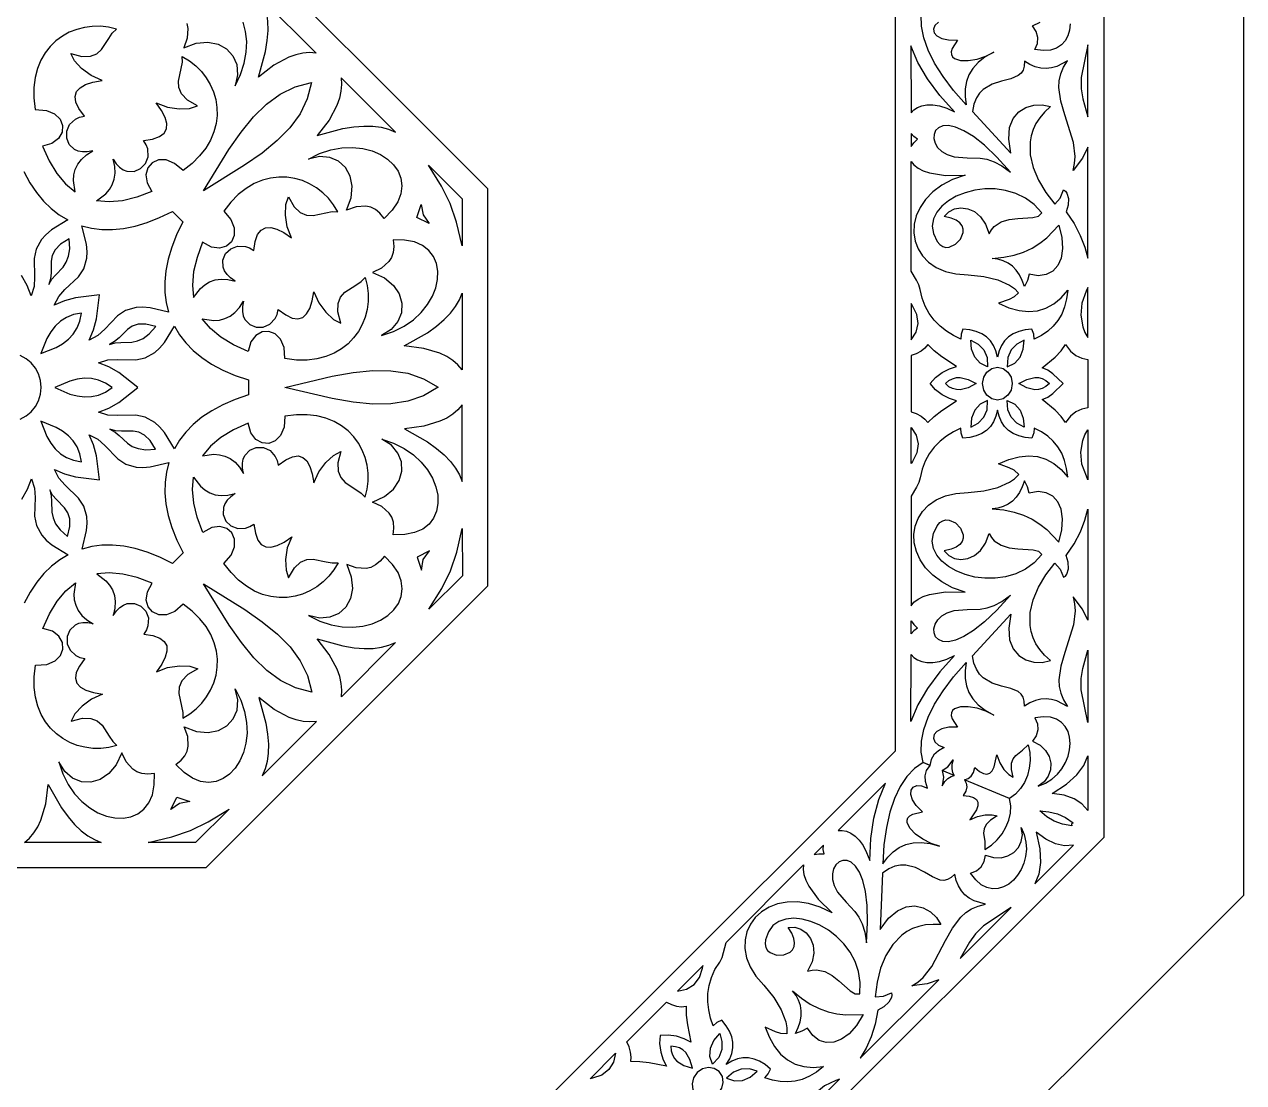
# Model space of a CAD drawing. Extents: x -530 to 530, y -528 to 532.
# Drawn here: x 8 to 530, y -298 to 156 of the extents above; entities that cross this region are included whole.
import ezdxf

# ---------------------------------------------------------------- set-up
doc = ezdxf.new("R2010")
doc.units = 0
doc.layers.add('PLAN_1', color=18, linetype='CONTINUOUS')

msp = doc.modelspace()

# ---------------------------------------------------------------- linework, layer by layer
at = {"layer": 'PLAN_1'}
for points in [[(-219.1, 531.5), (0.43, 531.5), (219.97, 531.5), (375.2, 376.27), (530.43, 221.03), (530.43, 1.5), (530.43, -218.03), (375.2, -373.26), (219.97, -528.5), (0.43, -528.5), (-219.1, -528.5), (-374.33, -373.26), (-529.57, -218.03), (-529.57, 1.5), (-529.57, 221.03), (-374.33, 376.27)], [(-469.51, -193.19), (-469.52, 1.5), (-469.52, 196.2), (-331.88, 333.88), (-194.23, 471.55), (0.44, 471.55), (195.1, 471.55), (332.78, 333.91), (470.47, 196.28), (470.47, 1.59), (470.48, -193.11), (332.83, -330.78), (195.18, -468.45), (0.52, -468.45), (-194.14, -468.45), (-331.83, -330.82)], [(-380, -156.09), (-380, 1.51), (-380.01, 159.12), (-157.15, 382.02), (158.02, 382.02), (380.95, 159.2), (380.96, -156.03), (269.53, -267.47), (158.1, -378.92), (0.52, -378.92), (-157.08, -378.92), (-268.55, -267.49)], [(-85.37, 206.11), (85.37, 206.11), (206.11, 85.37), (206.11, -85.37), (85.37, -206.11), (-85.37, -206.11), (-206.11, -85.37), (-206.11, 85.37)], [(132.72, 143.43), (129.91, 143.6), (127.01, 143.37), (124.02, 142.72), (120.94, 141.65), (114.56, 138.23), (107.95, 133.09), (110.93, 144.1), (111.71, 148.86), (112.06, 153.16), (111.98, 157.05), (111.5, 160.57), (110.65, 163.77), (109.44, 166.68)], [(29.29, 83.82), (28.59, 88.72), (28.79, 91.14), (29.41, 93.49), (30.48, 95.73), (32.06, 97.83), (34.18, 99.75), (36.89, 101.46), (34.55, 101.02), (32.48, 101), (30.66, 101.37), (29.12, 102.05), (26.85, 104.17), (25.71, 106.95), (25.74, 109.98), (26.99, 112.83), (29.5, 115.09), (31.24, 115.87), (33.31, 116.35), (30.97, 119.58), (29.66, 122.41), (29.33, 124.83), (29.94, 126.89), (31.45, 128.58), (33.81, 129.92), (36.98, 130.94), (40.93, 131.65), (36.2, 133.74), (32.12, 136.75), (29.09, 140.1), (27.48, 143.22), (32.27, 141.96), (35.91, 142.04), (38.64, 143.15), (40.7, 145), (43.78, 149.68), (45.26, 151.92), (47.04, 153.68), (43.62, 154.5), (40.16, 154.91), (36.71, 154.89), (33.32, 154.45), (30.01, 153.61), (26.85, 152.37), (23.86, 150.73), (21.1, 148.71), (18.6, 146.3), (16.42, 143.51), (14.58, 140.35), (13.15, 136.83), (12.15, 132.95), (11.64, 128.72), (11.65, 124.15), (12.24, 119.24), (17.01, 118.85), (20.56, 117.35), (22.87, 115.05), (23.94, 112.3), (23.73, 109.42), (22.23, 106.77), (19.42, 104.66), (15.29, 103.43), (18.15, 97.13), (21.45, 91.76), (25.17, 87.32)], [(387.77, 146.52), (387.77, 146.5), (387.81, 117.77), (389.01, 119.05), (390.56, 120.09), (392.43, 120.84), (394.63, 121.24), (397.15, 121.24), (399.97, 120.78), (403.1, 119.8), (406.51, 118.24), (400.14, 125.22), (394.88, 132.32), (390.74, 139.45)], [(463.61, 146.98), (460.76, 132.97), (460.73, 128.12), (461.42, 123.77), (463.61, 116)], [(38.51, 80), (42.46, 82.98), (44.03, 84.83), (45.26, 86.93), (46.08, 89.27), (46.45, 91.87), (46.3, 94.73), (45.6, 97.85), (46.94, 95.89), (48.4, 94.42), (49.93, 93.39), (51.51, 92.78), (54.62, 92.68), (57.39, 93.84), (59.5, 96.01), (60.63, 98.91), (60.46, 102.28), (59.78, 104.06), (58.65, 105.86), (62.59, 106.5), (65.51, 107.57), (67.46, 109.05), (68.48, 110.94), (68.61, 113.2), (67.89, 115.82), (66.36, 118.79), (64.07, 122.08), (68.9, 120.21), (73.91, 119.46), (78.42, 119.69), (81.76, 120.76), (77.48, 123.25), (74.96, 125.87), (73.82, 128.59), (73.66, 131.36), (74.8, 136.85), (75.32, 139.48), (75.31, 141.98), (78.32, 140.14), (81.05, 137.99), (83.47, 135.54), (85.57, 132.83), (87.31, 129.9), (88.68, 126.78), (89.63, 123.51), (90.16, 120.13), (90.22, 116.66), (89.8, 113.14), (88.86, 109.61), (87.39, 106.11), (85.35, 102.66), (82.73, 99.3), (79.48, 96.08), (75.6, 93.01), (71.95, 96.11), (68.38, 97.56), (65.12, 97.57), (62.42, 96.37), (60.54, 94.19), (59.72, 91.25), (60.21, 87.77), (62.27, 83.99), (55.8, 81.55), (49.66, 80.09), (43.9, 79.57)], [(463.61, 103), (461.29, 98.35), (457.28, 93.02), (457.96, 96.04), (458.17, 99.05), (457.46, 105.05), (453.77, 116.97), (452.05, 122.86), (451.25, 128.69), (451.39, 131.58), (451.99, 134.46), (453.14, 137.31), (454.92, 140.15), (450.37, 137.72), (448.08, 137.06), (445.77, 136.78), (443.45, 136.92), (441.11, 137.49), (438.76, 138.51), (436.4, 140), (436.38, 137.8), (435.9, 136.08), (435.01, 134.75), (433.78, 133.74), (430.54, 132.36), (426.64, 131.34), (422.56, 130.04), (418.8, 127.85), (417.19, 126.23), (415.83, 124.15), (414.79, 121.55), (414.13, 118.33), (430.64, 100.51), (429.69, 106.52), (430.09, 111.45), (431.59, 115.34), (433.98, 118.22), (437, 120.14), (440.43, 121.12), (444.02, 121.2), (447.55, 120.43), (445.05, 118.11), (443, 115.7), (441.38, 113.2), (440.16, 110.62), (439.33, 107.98), (438.86, 105.3), (438.93, 99.83), (440.19, 94.33), (442.49, 88.89), (445.64, 83.61), (449.48, 78.61), (451.8, 81.22), (453.26, 84.68), (454.07, 84.17), (454.68, 83.36), (455.28, 81.04), (455.14, 78.2), (454.34, 75.32), (457.77, 70.26), (460.41, 65.17), (462.34, 60.19), (463.61, 55.44)], [(84.33, 84.29), (95.28, 101.98), (100.54, 109.48), (105.85, 116), (111.38, 121.46), (117.27, 125.8), (123.68, 128.94), (130.77, 130.81), (128.9, 123.72), (125.78, 117.3), (121.45, 111.4), (116, 105.86), (109.5, 100.54), (102, 95.27)], [(143.38, 132.78), (143.56, 129.97), (143.33, 127.07), (142.69, 124.07), (141.62, 121), (138.21, 114.62), (133.07, 107.99), (144.09, 110.99), (148.84, 111.78), (153.14, 112.13), (157.03, 112.06), (160.55, 111.59), (163.75, 110.74), (166.67, 109.53)], [(430.42, 92.34), (424.6, 98.81), (419.33, 103.84), (414.62, 107.56), (410.47, 110.13), (406.89, 111.66), (403.88, 112.29), (401.45, 112.16), (399.6, 111.41), (398.33, 110.16), (397.66, 108.55), (397.58, 106.72), (398.1, 104.8), (399.22, 102.93), (400.95, 101.23), (403.3, 99.85), (406.27, 98.92), (411.95, 98.47), (417.49, 98.32), (420.38, 97.84), (423.45, 96.83), (426.78, 95.06)], [(387.82, 108.89), (387.83, 103.3), (389, 104.88), (390.64, 106.44), (389.04, 107.57)], [(129.35, 97.94), (134.2, 100.35), (139.03, 101.95), (143.77, 102.81), (148.34, 102.97), (152.66, 102.51), (156.65, 101.48), (160.24, 99.93), (163.36, 97.92), (165.92, 95.52), (167.85, 92.78), (169.07, 89.75), (169.51, 86.51), (169.08, 83.09), (167.72, 79.57), (165.34, 75.99), (161.87, 72.43), (160.04, 74.67), (158.11, 76.26), (156.1, 77.28), (154.02, 77.78), (149.82, 77.52), (145.7, 76.05), (147.68, 81.37), (148.15, 86.31), (147.28, 90.68), (145.26, 94.32), (142.28, 97.04), (138.51, 98.67), (134.14, 99.03)], [(180.95, 95.26), (195.29, 80.94), (195.31, 60.66), (192.91, 70.83), (190.2, 78.82), (186.45, 86.39)], [(424.88, 12.91), (424.23, 15.6), (423.21, 17.96), (421.85, 19.97), (420.14, 21.65), (418.1, 22.99), (415.74, 23.98), (413.06, 24.64), (410.08, 24.95), (409.29, 22.76), (409.15, 20.62), (405.98, 22.21), (402.99, 24.11), (400.24, 26.32), (397.78, 28.84), (395.65, 31.67), (393.9, 34.8), (392.6, 38.24), (391.79, 41.99), (391.17, 44.05), (390.11, 46.04), (387.81, 49.9), (387.81, 96.89), (389.06, 95.41), (390.82, 94.09), (393.05, 92.94), (395.76, 92.01), (402.53, 90.92), (410.99, 91.06), (405.59, 89.12), (400.97, 86.68), (397.11, 83.82), (394.02, 80.63), (391.68, 77.19), (390.08, 73.61), (389.21, 69.95), (389.05, 66.31), (389.6, 62.78), (390.84, 59.44), (392.76, 56.38), (395.36, 53.68), (398.62, 51.44), (402.53, 49.74), (407.08, 48.67), (412.25, 48.31), (418.98, 47.56), (424.99, 46.16), (430.06, 43.9), (432.17, 42.39), (433.96, 40.59), (432.04, 38.77), (429.85, 37.71), (425.32, 36.06), (429.82, 34.14), (434.12, 32.96), (438.19, 32.55), (442.05, 32.88), (445.67, 33.96), (449.04, 35.8), (452.16, 38.39), (455.01, 41.73), (454.55, 37.97), (453.69, 34.55), (452.44, 31.46), (450.8, 28.68), (448.79, 26.22), (446.42, 24.06), (443.69, 22.2), (440.61, 20.62), (440.48, 22.76), (439.68, 24.95), (436.7, 24.64), (434.03, 23.98), (431.66, 22.99), (429.62, 21.65), (427.92, 19.97), (426.55, 17.96), (425.54, 15.6)], [(80.08, 38.48), (83.05, 42.45), (84.9, 44.02), (86.99, 45.24), (89.34, 46.07), (91.94, 46.44), (94.8, 46.3), (97.92, 45.6), (95.96, 46.93), (94.48, 48.39), (93.45, 49.93), (92.84, 51.5), (92.73, 54.61), (93.89, 57.38), (96.05, 59.5), (98.95, 60.64), (102.33, 60.46), (104.11, 59.79), (105.91, 58.66), (106.54, 62.6), (107.61, 65.53), (109.09, 67.48), (110.97, 68.5), (113.23, 68.63), (115.86, 67.91), (118.83, 66.39), (122.12, 64.1), (120.24, 68.92), (119.49, 73.93), (119.71, 78.45), (120.78, 81.79), (123.27, 77.52), (125.9, 75), (128.62, 73.86), (131.39, 73.71), (136.88, 74.85), (139.51, 75.38), (142, 75.37), (140.17, 78.37), (138.01, 81.1), (135.55, 83.52), (132.84, 85.62), (129.91, 87.36), (126.79, 88.72), (123.52, 89.67), (120.14, 90.19), (116.67, 90.24), (113.15, 89.82), (109.63, 88.88), (106.12, 87.4), (102.68, 85.36), (99.32, 82.73), (96.1, 79.48), (93.04, 75.59), (96.15, 71.95), (97.59, 68.38), (97.61, 65.12), (96.42, 62.42), (94.24, 60.53), (91.3, 59.71), (87.82, 60.2), (84.03, 62.25), (81.61, 55.77), (80.15, 49.64), (79.64, 43.87)], [(443.93, 74.87), (440.6, 78.44), (436.83, 81.21), (432.71, 83.2), (428.38, 84.49), (423.93, 85.11), (419.47, 85.11), (415.12, 84.56), (410.99, 83.49), (407.18, 81.96), (403.82, 80.02), (400.99, 77.72), (398.83, 75.12), (397.44, 72.25), (396.92, 69.18), (397.39, 65.95), (398.96, 62.61), (400.09, 61.23), (401.38, 60.4), (402.77, 60.05), (404.19, 60.14), (406.92, 61.37), (409.07, 63.61), (410.15, 66.39), (410.14, 67.84), (409.67, 69.24), (408.69, 70.55), (407.14, 71.7), (404.95, 72.63), (402.06, 73.28), (403.95, 75.32), (406.39, 76.59), (409.18, 77.05), (412.11, 76.66), (414.99, 75.38), (417.61, 73.18), (419.76, 70.01), (421.25, 65.85), (422.27, 67.61), (423.51, 69.02), (426.5, 70.95), (429.94, 71.96), (433.55, 72.4), (440.11, 72.83), (442.51, 73.48)], [(181.16, 70.26), (175.9, 72.89), (177.76, 78.47), (178.56, 73.99)], [(39.79, 39.67), (29.43, 38.37), (24.71, 37.1), (20.37, 35.19), (22.32, 38.94), (24.97, 41.93), (30.74, 47.46), (33.01, 50.9), (34.29, 55.4), (34.43, 58.18), (34.17, 61.4), (32.22, 69.36), (36.37, 68.3), (40.74, 67.74), (45.31, 67.68), (50.08, 68.14), (55.05, 69.14), (60.2, 70.69), (65.53, 72.82), (71.04, 75.52), (75.55, 71.01), (72.86, 65.5), (70.74, 60.17), (69.2, 55.01), (68.2, 50.05), (67.74, 45.27), (67.81, 40.7), (68.38, 36.34), (69.44, 32.19), (61.48, 34.12), (58.27, 34.38), (55.48, 34.23), (50.99, 32.94), (47.55, 30.68), (42.02, 24.9), (39.04, 22.24), (35.3, 20.29), (37.21, 24.63), (38.49, 29.33)], [(422.66, 55.35), (427.58, 55.79), (432.03, 56.7), (436.07, 58.04), (439.73, 59.76), (443.04, 61.82), (446.04, 64.19), (451.23, 69.65), (452.52, 64.28), (452.81, 59.53), (452.19, 55.49), (450.74, 52.23), (448.55, 49.83), (445.73, 48.37), (442.35, 47.91), (438.5, 48.54), (437.69, 45.9), (436.43, 43.26), (435.52, 45.91), (434.34, 48.24), (432.92, 50.25), (431.27, 51.94), (429.4, 53.3), (427.34, 54.33), (425.08, 55.01)], [(18.12, 44.17), (19.39, 46.36), (20.93, 48.19), (24.18, 51.63), (25.56, 53.68), (26.56, 56.23), (27.01, 59.49), (26.76, 63.69), (23.06, 61.41), (20.76, 59.04), (19.52, 56.61), (19.02, 54.14), (19, 49.13), (18.82, 46.63)], [(160.77, 22.24), (165.9, 23.97), (170.44, 26.26), (174.39, 29.01), (177.74, 32.13), (180.46, 35.51), (182.55, 39.07), (183.99, 42.71), (184.77, 46.33), (184.88, 49.84), (184.3, 53.15), (183.02, 56.15), (181.03, 58.75), (178.31, 60.86), (174.85, 62.38), (170.64, 63.22), (165.67, 63.28), (165.97, 60.41), (165.73, 57.91), (165.02, 55.77), (163.91, 53.95), (160.76, 51.15), (156.81, 49.28), (161.97, 46.92), (165.8, 43.77), (168.28, 40.06), (169.43, 36.06), (169.25, 32.03), (167.75, 28.21), (164.92, 24.86)], [(24.54, 59.19), (24.55, 59.19), (24.55, 59.19)], [(83.87, 29.34), (88.78, 28.65), (91.19, 28.85), (93.54, 29.47), (95.78, 30.54), (97.88, 32.12), (99.8, 34.24), (101.51, 36.95), (101.07, 34.62), (101.06, 32.54), (101.42, 30.73), (102.1, 29.18), (104.23, 26.91), (107.01, 25.78), (110.03, 25.81), (112.89, 27.06), (115.15, 29.58), (115.93, 31.32), (116.4, 33.39), (119.64, 31.05), (122.46, 29.74), (124.89, 29.41), (126.94, 30.02), (128.63, 31.53), (129.98, 33.89), (130.99, 37.07), (131.7, 41.02), (133.79, 36.28), (136.8, 32.21), (140.16, 29.18), (143.27, 27.58), (142.01, 32.36), (142.09, 36), (143.2, 38.73), (145.05, 40.8), (149.73, 43.87), (151.96, 45.36), (153.72, 47.14), (154.55, 43.72), (154.95, 40.26), (154.94, 36.82), (154.51, 33.42), (153.67, 30.11), (152.43, 26.95), (150.79, 23.96), (148.77, 21.19), (146.36, 18.7), (143.57, 16.51), (140.42, 14.67), (136.9, 13.24), (133.02, 12.24), (128.79, 11.72), (124.22, 11.73), (119.3, 12.31), (118.92, 17.08), (117.41, 20.63), (115.11, 22.95), (112.36, 24.01), (109.48, 23.8), (106.83, 22.3), (104.72, 19.49), (103.5, 15.36), (97.19, 18.22), (91.82, 21.51), (87.38, 25.23)], [(463.65, 42.79), (462.98, 41.26), (461.12, 36.14), (460.63, 30.93), (461.47, 25.92), (462.38, 23.6), (463.61, 21.45)], [(195.34, 7.57), (193.48, 9.68), (191.26, 11.57), (188.68, 13.23), (185.75, 14.64), (178.83, 16.73), (170.51, 17.78), (180.41, 23.46), (184.32, 26.26), (187.61, 29.06), (190.3, 31.87), (192.46, 34.7), (194.12, 37.56), (195.32, 40.48)], [(32.01, 31.87), (28.6, 31.21), (25.62, 30.02), (23.03, 28.36), (20.79, 26.27), (18.87, 23.79), (17.23, 20.97), (14.65, 14.48), (21.14, 17.07), (23.96, 18.72), (26.43, 20.64), (28.52, 22.88), (30.17, 25.48), (31.35, 28.46)], [(387.84, 20.44), (389.98, 23.72), (390.82, 27.39), (390.33, 31.21), (388.47, 34.97), (387.89, 35.91)], [(56.26, -0.09), (48.02, 6.32), (43.78, 8.76), (39.37, 10.48), (43.39, 11.76), (47.38, 11.99), (55.37, 11.82), (59.41, 12.66), (63.49, 14.93), (65.56, 16.8), (67.65, 19.26), (71.9, 26.26), (74.09, 22.58), (76.78, 19.09), (79.97, 15.82), (83.67, 12.77), (87.89, 9.96), (92.63, 7.42), (97.9, 5.15), (103.71, 3.17), (103.71, -3.21), (97.91, -5.2), (92.64, -7.48), (87.9, -10.03), (83.69, -12.84), (79.99, -15.89), (76.8, -19.17), (74.12, -22.66), (71.94, -26.35), (67.68, -19.35), (65.58, -16.89), (63.51, -15.02), (59.42, -12.76), (55.39, -11.93), (47.4, -12.1), (43.4, -11.88), (39.38, -10.61), (43.8, -8.9), (48.03, -6.47)], [(44.04, 18.43), (46.49, 19.08), (48.87, 19.28), (53.61, 19.42), (56.03, 19.89), (58.53, 20.99), (61.16, 22.97), (63.95, 26.12), (59.73, 27.12), (56.42, 27.08), (53.83, 26.24), (51.73, 24.84), (48.17, 21.31), (46.28, 19.67)], [(59.28, 24.5), (59.28, 24.5), (59.28, 24.5)], [(396.03, 1.59), (398.33, 4.17), (401.22, 6.36), (404.32, 7.99), (407.27, 8.92), (401.03, 13.12), (397.77, 15.67), (395.01, 18.32), (393.79, 16.83), (392.1, 15.5), (390.06, 14.41), (387.81, 13.62), (387.81, 1.58), (387.81, -10.45), (390.06, -11.24), (392.1, -12.33), (393.79, -13.66), (395.01, -15.15), (397.77, -12.5), (401.03, -9.95), (407.27, -5.75), (404.33, -4.82), (401.22, -3.19), (398.33, -1)], [(420.67, 8.83), (417.43, 10.39), (415.13, 12.97), (413.8, 16.35), (413.48, 20.29), (416.54, 18.56), (418.96, 16.03), (420.44, 12.77)], [(429.09, 8.82), (432.33, 10.39), (434.63, 12.97), (435.96, 16.35), (436.29, 20.29), (433.22, 18.56), (430.8, 16.03), (429.33, 12.77)], [(453.07, 1.59), (448.67, 5.75), (446.41, 7.32), (444.04, 8.44), (449.65, 13.02), (452.19, 15.65), (454.07, 18.32), (456.15, 15.57), (458.49, 13.65), (461, 12.48), (463.61, 11.97), (463.61, 1.59), (463.61, -8.79), (461.01, -9.3), (458.49, -10.47), (456.15, -12.39), (454.07, -15.15), (452.19, -12.48), (449.65, -9.84), (444.04, -5.26), (446.41, -4.15), (448.67, -2.57)], [(119.31, -0.03), (139.56, 4.73), (148.58, 6.32), (156.95, 7.18), (164.72, 7.13), (171.95, 6.03), (178.7, 3.72), (185.04, 0.03), (178.71, -3.66), (171.96, -5.99), (164.73, -7.1), (156.96, -7.17), (148.59, -6.33), (139.56, -4.76)], [(418.5, 1.59), (419.01, 4.32), (420.38, 6.55), (422.4, 8.05), (424.87, 8.6), (427.34, 8.05), (429.36, 6.55), (430.73, 4.32), (431.24, 1.59), (430.73, -1.15), (429.36, -3.38), (427.34, -4.88), (424.87, -5.43), (422.4, -4.88), (420.38, -3.38), (419.01, -1.15)], [(45.24, -0.1), (42.36, 1.84), (39.42, 3.11), (36.41, 3.77), (33.35, 3.88), (30.24, 3.48), (27.09, 2.64), (20.67, -0.12), (27.09, -2.88), (30.25, -3.7), (33.36, -4.09), (36.42, -3.98), (39.42, -3.32), (42.37, -2.04)], [(402.53, 1.59), (404.08, 2.88), (405.66, 3.72), (407.28, 4.16), (408.93, 4.23), (412.3, 3.42), (415.76, 1.59), (412.3, -0.24), (408.93, -1.06), (407.28, -0.99), (405.66, -0.55), (404.08, 0.29)], [(434, 1.59), (437.46, 3.42), (440.84, 4.23), (442.48, 4.16), (444.1, 3.73), (445.68, 2.88), (447.23, 1.59), (445.68, 0.3), (444.1, -0.55), (442.48, -0.99), (440.84, -1.06), (437.46, -0.24)], [(195.35, -7.49), (193.49, -9.61), (191.28, -11.5), (188.7, -13.16), (185.77, -14.58), (178.85, -16.68), (170.53, -17.73), (180.44, -23.4), (184.36, -26.2), (187.65, -28.99), (190.35, -31.8), (192.5, -34.62), (194.16, -37.49), (195.37, -40.4)], [(424.88, -9.73), (424.23, -12.43), (423.21, -14.79), (421.85, -16.8), (420.14, -18.48), (418.1, -19.81), (415.74, -20.81), (413.06, -21.46), (410.08, -21.78), (409.29, -19.59), (409.16, -17.45), (405.98, -19.04), (403, -20.94), (400.24, -23.15), (397.78, -25.67), (395.65, -28.5), (393.91, -31.63), (392.6, -35.07), (391.79, -38.82), (391.17, -40.88), (390.12, -42.87), (387.82, -46.73), (387.82, -93.72), (389.07, -92.24), (390.82, -90.92), (393.06, -89.77), (395.77, -88.84), (402.53, -87.75), (411, -87.89), (405.59, -85.95), (400.97, -83.51), (397.12, -80.65), (394.03, -77.46), (391.69, -74.02), (390.09, -70.44), (389.21, -66.78), (389.05, -63.14), (389.6, -59.61), (390.84, -56.27), (392.77, -53.21), (395.36, -50.51), (398.62, -48.27), (402.53, -46.57), (407.08, -45.5), (412.26, -45.14), (418.99, -44.39), (425, -42.98), (430.06, -40.73), (432.17, -39.22), (433.97, -37.42), (432.04, -35.59), (429.85, -34.54), (425.33, -32.88), (429.82, -30.96), (434.12, -29.79), (438.2, -29.37), (442.05, -29.71), (445.67, -30.79), (449.04, -32.63), (452.16, -35.21), (455.01, -38.55), (454.55, -34.8), (453.69, -31.38), (452.44, -28.28), (450.8, -25.51), (448.79, -23.04), (446.42, -20.88), (443.69, -19.02), (440.61, -17.45), (440.48, -19.58), (439.68, -21.78), (436.7, -21.46), (434.03, -20.81), (431.66, -19.81), (429.62, -18.48), (427.92, -16.8), (426.55, -14.79), (425.54, -12.43)], [(420.67, -5.65), (417.43, -7.22), (415.13, -9.8), (413.8, -13.17), (413.48, -17.11), (416.54, -15.38), (418.97, -12.86), (420.44, -9.6)], [(429.09, -5.65), (432.33, -7.22), (434.63, -9.8), (435.96, -13.17), (436.29, -17.11), (433.22, -15.38), (430.8, -12.86), (429.33, -9.59)], [(32.02, -31.95), (31.36, -28.54), (30.18, -25.56), (28.53, -22.97), (26.44, -20.74), (23.96, -18.81), (21.14, -17.17), (14.64, -14.58), (17.23, -21.07), (18.88, -23.89), (20.8, -26.37), (23.04, -28.46), (25.63, -30.11), (28.61, -31.29)], [(83.91, -29.41), (88.81, -28.71), (91.23, -28.91), (93.58, -29.52), (95.82, -30.59), (97.92, -32.17), (99.84, -34.29), (101.55, -37), (101.11, -34.67), (101.1, -32.59), (101.46, -30.78), (102.14, -29.23), (104.26, -26.96), (107.04, -25.81), (110.07, -25.85), (112.92, -27.1), (115.19, -29.6), (115.97, -31.34), (116.44, -33.41), (119.68, -31.07), (122.5, -29.76), (124.93, -29.42), (126.98, -30.03), (128.67, -31.54), (130.02, -33.9), (131.04, -37.08), (131.75, -41.02), (133.83, -36.29), (136.84, -32.21), (140.19, -29.18), (143.31, -27.57), (142.05, -32.35), (142.13, -35.99), (143.25, -38.72), (145.1, -40.79), (149.78, -43.86), (152.02, -45.34), (153.78, -47.12), (154.61, -43.7), (155, -40.24), (154.98, -36.79), (154.55, -33.39), (153.71, -30.09), (152.46, -26.92), (150.82, -23.94), (148.79, -21.18), (146.38, -18.68), (143.59, -16.5), (140.44, -14.67), (136.91, -13.24), (133.04, -12.24), (128.81, -11.73), (124.23, -11.75), (119.32, -12.34), (118.94, -17.11), (117.43, -20.66), (115.14, -22.98), (112.39, -24.04), (109.51, -23.83), (106.85, -22.33), (104.74, -19.53), (103.52, -15.4), (97.22, -18.27), (91.85, -21.57), (87.41, -25.29)], [(39.82, -39.74), (38.53, -29.38), (37.27, -24.66), (35.36, -20.32), (39.1, -22.27), (42.09, -24.93), (47.62, -30.7), (51.06, -32.96), (55.56, -34.25), (58.34, -34.39), (61.56, -34.13), (69.52, -32.19), (68.46, -36.34), (67.89, -40.71), (67.83, -45.28), (68.29, -50.05), (69.28, -55.02), (70.83, -60.17), (72.95, -65.51), (75.65, -71.01), (71.14, -75.52), (65.63, -72.82), (60.3, -70.71), (55.15, -69.16), (50.18, -68.16), (45.41, -67.7), (40.83, -67.76), (36.47, -68.33), (32.32, -69.39), (34.26, -61.43), (34.52, -58.21), (34.38, -55.43), (33.09, -50.93), (30.83, -47.49), (25.05, -41.96), (22.39, -38.98), (20.45, -35.23), (24.78, -37.15), (29.48, -38.43)], [(44.25, -17.91), (46.45, -19.17), (48.29, -20.71), (51.75, -23.94), (53.8, -25.31), (56.35, -26.3), (59.62, -26.74), (63.81, -26.46), (61.51, -22.78), (59.14, -20.48), (56.7, -19.25), (54.22, -18.77), (49.22, -18.77), (46.72, -18.61)], [(387.85, -17.27), (389.98, -20.55), (390.83, -24.22), (390.33, -28.04), (388.47, -31.8), (387.89, -32.74)], [(463.66, -39.62), (462.99, -38.09), (461.12, -32.96), (460.63, -27.75), (461.47, -22.75), (462.38, -20.43), (463.61, -18.27)], [(59.31, -24.6), (59.32, -24.6), (59.32, -24.6)], [(160.8, -22.21), (165.93, -23.94), (170.47, -26.22), (174.43, -28.97), (177.78, -32.08), (180.5, -35.46), (182.6, -39.01), (184.04, -42.65), (184.83, -46.27), (184.94, -49.78), (184.37, -53.08), (183.09, -56.09), (181.1, -58.69), (178.39, -60.81), (174.93, -62.33), (170.72, -63.18), (165.75, -63.24), (166.04, -60.37), (165.8, -57.88), (165.09, -55.73), (163.98, -53.92), (160.82, -51.12), (156.87, -49.25), (162.03, -46.89), (165.86, -43.73), (168.34, -40.02), (169.48, -36.02), (169.29, -31.99), (167.78, -28.17), (164.95, -24.83)], [(80.15, -38.48), (83.13, -42.44), (84.98, -44.01), (87.08, -45.24), (89.42, -46.06), (92.02, -46.43), (94.88, -46.29), (98, -45.58), (96.04, -46.92), (94.56, -48.38), (93.54, -49.92), (92.93, -51.5), (92.82, -54.6), (93.98, -57.37), (96.14, -59.49), (99.05, -60.62), (102.42, -60.45), (104.2, -59.77), (106, -58.64), (106.64, -62.58), (107.7, -65.51), (109.19, -67.46), (111.07, -68.48), (113.33, -68.61), (115.95, -67.89), (118.92, -66.36), (122.21, -64.08), (120.34, -68.9), (119.59, -73.91), (119.82, -78.42), (120.88, -81.76), (123.37, -77.49), (126, -74.97), (128.72, -73.83), (131.49, -73.67), (136.97, -74.81), (139.61, -75.34), (142.1, -75.33), (140.27, -78.33), (138.11, -81.06), (135.66, -83.49), (132.95, -85.58), (130.02, -87.32), (126.9, -88.68), (123.63, -89.64), (120.25, -90.16), (116.78, -90.22), (113.26, -89.8), (109.73, -88.86), (106.23, -87.38), (102.78, -85.35), (99.43, -82.72), (96.2, -79.47), (93.14, -75.58), (96.24, -71.94), (97.69, -68.36), (97.7, -65.1), (96.51, -62.41), (94.33, -60.52), (91.39, -59.7), (87.91, -60.2), (84.13, -62.25), (81.7, -55.77), (80.23, -49.64), (79.72, -43.87)], [(422.67, -52.17), (427.58, -52.62), (432.04, -53.53), (436.08, -54.86), (439.73, -56.58), (443.04, -58.65), (446.04, -61.01), (451.23, -66.47), (452.53, -61.1), (452.81, -56.36), (452.19, -52.32), (450.74, -49.06), (448.56, -46.66), (445.73, -45.19), (442.35, -44.73), (438.51, -45.36), (437.69, -42.73), (436.43, -40.09), (435.52, -42.73), (434.35, -45.06), (432.92, -47.08), (431.27, -48.77), (429.41, -50.13), (427.34, -51.16), (425.09, -51.84)], [(18.42, -44.04), (19.07, -46.49), (19.27, -48.87), (19.41, -53.61), (19.88, -56.03), (20.98, -58.54), (22.97, -61.17), (26.11, -63.95), (27.11, -59.73), (27.07, -56.42), (26.23, -53.83), (24.83, -51.73), (21.31, -48.17), (19.66, -46.28)], [(463.61, -99.83), (461.3, -95.17), (457.28, -89.85), (457.97, -92.86), (458.18, -95.87), (457.47, -101.88), (453.78, -113.79), (452.06, -119.68), (451.25, -125.52), (451.39, -128.41), (452, -131.28), (453.15, -134.14), (454.93, -136.97), (450.38, -134.55), (448.09, -133.88), (445.78, -133.61), (443.46, -133.75), (441.12, -134.32), (438.77, -135.34), (436.41, -136.83), (436.39, -134.63), (435.91, -132.91), (435.02, -131.58), (433.79, -130.57), (430.54, -129.19), (426.64, -128.16), (422.57, -126.87), (418.81, -124.68), (417.19, -123.06), (415.84, -120.98), (414.8, -118.37), (414.14, -115.16), (430.65, -97.34), (429.7, -103.35), (430.09, -108.28), (431.6, -112.16), (433.98, -115.05), (437.01, -116.96), (440.43, -117.95), (444.03, -118.03), (447.56, -117.25), (445.06, -114.94), (443.01, -112.52), (441.39, -110.02), (440.17, -107.45), (439.34, -104.81), (438.87, -102.12), (438.93, -96.66), (440.2, -91.15), (442.49, -85.71), (445.65, -80.44), (449.49, -75.44), (451.81, -78.05), (453.26, -81.51), (454.08, -81), (454.68, -80.18), (455.29, -77.86), (455.15, -75.02), (454.35, -72.15), (457.77, -67.08), (460.42, -62), (462.35, -57.02), (463.61, -52.26)], [(443.93, -71.69), (440.61, -75.27), (436.83, -78.03), (432.72, -80.03), (428.38, -81.31), (423.93, -81.93), (419.48, -81.94), (415.13, -81.38), (411, -80.32), (407.19, -78.79), (403.82, -76.85), (401, -74.55), (398.84, -71.94), (397.44, -69.08), (396.92, -66), (397.39, -62.77), (398.97, -59.44), (400.09, -58.06), (401.38, -57.23), (402.77, -56.88), (404.2, -56.97), (406.93, -58.2), (409.08, -60.44), (410.16, -63.22), (410.14, -64.67), (409.68, -66.07), (408.7, -67.38), (407.14, -68.52), (404.96, -69.45), (402.07, -70.11), (403.96, -72.15), (406.4, -73.42), (409.18, -73.88), (412.12, -73.49), (415, -72.21), (417.61, -70.01), (419.77, -66.84), (421.26, -62.67), (422.28, -64.43), (423.52, -65.84), (426.51, -67.77), (429.95, -68.79), (433.55, -69.22), (440.12, -69.66), (442.51, -70.31)], [(24.64, -59.22), (24.64, -59.22), (24.64, -59.22)], [(24.64, -59.22), (24.64, -59.22), (24.64, -59.22)], [(195.38, -60.59), (195.4, -80.86), (181.06, -95.2), (186.56, -86.32), (190.3, -78.75), (193, -70.76)], [(129.47, -97.91), (134.32, -100.31), (139.15, -101.91), (143.89, -102.76), (148.46, -102.93), (152.77, -102.46), (156.77, -101.43), (160.36, -99.88), (163.48, -97.87), (166.03, -95.46), (167.96, -92.72), (169.18, -89.7), (169.62, -86.45), (169.19, -83.03), (167.82, -79.51), (165.44, -75.94), (161.97, -72.37), (160.15, -74.62), (158.21, -76.21), (156.2, -77.23), (154.13, -77.73), (149.92, -77.47), (145.8, -76), (147.78, -81.32), (148.25, -86.26), (147.39, -90.63), (145.37, -94.27), (142.39, -97), (138.62, -98.63), (134.25, -98.99)], [(181.25, -70.21), (176.01, -72.83), (176, -72.83), (176.01, -72.84), (176, -72.84), (176.01, -72.84), (177.86, -78.4), (178.66, -73.93)], [(38.61, -80.03), (42.57, -83), (44.14, -84.85), (45.37, -86.95), (46.19, -89.29), (46.56, -91.89), (46.42, -94.75), (45.71, -97.87), (47.05, -95.91), (48.51, -94.44), (50.05, -93.41), (51.62, -92.8), (54.73, -92.69), (57.5, -93.85), (59.62, -96.02), (60.75, -98.92), (60.58, -102.29), (59.9, -104.08), (58.77, -105.88), (62.71, -106.51), (65.63, -107.58), (67.58, -109.06), (68.6, -110.94), (68.73, -113.2), (68.02, -115.83), (66.49, -118.79), (64.2, -122.09), (69.02, -120.21), (74.03, -119.46), (78.55, -119.69), (81.89, -120.76), (77.61, -123.25), (75.1, -125.88), (73.95, -128.6), (73.8, -131.36), (74.94, -136.85), (75.47, -139.48), (75.46, -141.98), (78.46, -140.15), (81.19, -137.99), (83.61, -135.53), (85.71, -132.83), (87.45, -129.89), (88.81, -126.78), (89.77, -123.51), (90.29, -120.12), (90.35, -116.65), (89.92, -113.13), (88.99, -109.61), (87.51, -106.1), (85.47, -102.66), (82.84, -99.3), (79.6, -96.08), (75.71, -93.01), (72.07, -96.12), (68.49, -97.56), (65.23, -97.58), (62.53, -96.38), (60.65, -94.2), (59.83, -91.26), (60.32, -87.79), (62.38, -84), (55.9, -81.57), (49.77, -80.11), (44, -79.6)], [(29.46, -83.82), (28.77, -88.72), (28.97, -91.14), (29.58, -93.49), (30.66, -95.73), (32.24, -97.83), (34.36, -99.75), (37.07, -101.45), (34.73, -101.01), (32.66, -101), (30.84, -101.36), (29.3, -102.05), (27.02, -104.17), (25.88, -106.95), (25.92, -109.98), (27.17, -112.83), (29.68, -115.09), (31.42, -115.87), (33.49, -116.35), (31.15, -119.58), (29.84, -122.4), (29.51, -124.83), (30.12, -126.88), (31.62, -128.57), (33.99, -129.92), (37.16, -130.94), (41.11, -131.65), (36.37, -133.74), (32.3, -136.75), (29.27, -140.1), (27.66, -143.22), (32.45, -141.96), (36.09, -142.04), (38.82, -143.15), (40.88, -145), (43.96, -149.68), (45.44, -151.92), (47.22, -153.67), (43.8, -154.5), (40.34, -154.9), (36.89, -154.89), (33.5, -154.45), (30.19, -153.61), (27.03, -152.37), (24.04, -150.73), (21.28, -148.7), (18.78, -146.3), (16.59, -143.51), (14.76, -140.35), (13.33, -136.83), (12.33, -132.95), (11.82, -128.72), (11.83, -124.15), (12.41, -119.23), (17.18, -118.85), (20.74, -117.34), (23.05, -115.05), (24.11, -112.3), (23.9, -109.42), (22.41, -106.76), (19.6, -104.66), (15.47, -103.43), (18.33, -97.13), (21.63, -91.76), (25.35, -87.32)], [(84.41, -84.31), (102.09, -95.27), (109.59, -100.54), (116.11, -105.85), (121.57, -111.38), (125.9, -117.28), (129.03, -123.69), (130.9, -130.78), (123.82, -128.91), (117.4, -125.78), (111.5, -121.45), (105.97, -115.99), (100.64, -109.48), (95.38, -101.99)], [(430.42, -89.17), (424.6, -95.63), (419.34, -100.66), (414.63, -104.39), (410.48, -106.95), (406.9, -108.49), (403.89, -109.12), (401.46, -108.99), (399.6, -108.24), (398.34, -106.99), (397.66, -105.38), (397.58, -103.55), (398.1, -101.63), (399.23, -99.75), (400.96, -98.06), (403.31, -96.68), (406.28, -95.75), (411.95, -95.3), (417.49, -95.15), (420.39, -94.67), (423.46, -93.66), (426.78, -91.89)], [(387.83, -105.72), (387.84, -100.12), (389.01, -101.71), (390.65, -103.27), (389.05, -104.4)], [(143.52, -132.74), (143.7, -129.93), (143.47, -127.03), (142.82, -124.03), (141.75, -120.96), (138.34, -114.58), (133.2, -107.96), (144.21, -110.95), (148.96, -111.74), (153.26, -112.08), (157.15, -112.01), (160.68, -111.53), (163.87, -110.68), (166.79, -109.47)], [(387.78, -143.35), (387.78, -143.33), (387.82, -114.6), (389.02, -115.88), (390.57, -116.92), (392.44, -117.67), (394.64, -118.07), (397.16, -118.07), (399.98, -117.61), (403.1, -116.63), (406.51, -115.07), (400.15, -122.05), (394.89, -129.15), (390.75, -136.28)], [(463.62, -143.8), (460.77, -129.79), (460.74, -124.95), (461.42, -120.59), (463.62, -112.83)], [(392.96, -161), (392.19, -156.58), (392.3, -151.84), (393.29, -146.79), (395.15, -141.47), (397.9, -135.92), (401.54, -130.15), (406.06, -124.2), (411.48, -118.11), (410.99, -121.59), (411, -124.9), (411.54, -128.02), (412.64, -130.96), (414.33, -133.7), (416.66, -136.24), (419.65, -138.57), (423.34, -140.69), (419.94, -138.92), (416.14, -137.68), (412.36, -137.06), (408.99, -137.12), (406.45, -137.96), (405.61, -138.69), (405.12, -139.64), (405.05, -140.82), (405.43, -142.25), (407.77, -145.85), (403.95, -145.87), (400.99, -146.5), (398.91, -147.6), (397.71, -149), (397.41, -150.56), (398.02, -152.11), (399.55, -153.49), (402.01, -154.56), (399.52, -155.98), (397.63, -157.68), (396.42, -159.73), (395.94, -162.23)], [(98.04, -129.34), (100.44, -134.19), (102.04, -139.02), (102.89, -143.76), (103.06, -148.33), (102.59, -152.65), (101.55, -156.64), (100, -160.23), (98, -163.35), (95.59, -165.91), (92.85, -167.84), (89.82, -169.06), (86.57, -169.49), (83.16, -169.06), (79.64, -167.7), (76.07, -165.32), (72.5, -161.84), (74.75, -160.02), (76.34, -158.09), (77.35, -156.07), (77.86, -154), (77.6, -149.79), (76.13, -145.67), (81.45, -147.66), (86.39, -148.13), (90.76, -147.26), (94.4, -145.25), (97.12, -142.26), (98.76, -138.5), (99.12, -134.13)], [(132.87, -143.39), (130.06, -143.57), (127.16, -143.34), (124.16, -142.69), (121.08, -141.62), (114.71, -138.21), (108.08, -133.07), (111.07, -144.08), (111.86, -148.83), (112.21, -153.13), (112.13, -157.02), (111.66, -160.55), (110.81, -163.75), (109.6, -166.66)], [(442.39, -171.1), (445.52, -169.83), (448.26, -168.11), (450.61, -166.01), (452.54, -163.62), (454.06, -161.02), (455.15, -158.28), (455.82, -155.5), (456.04, -152.76), (455.81, -150.12), (455.13, -147.69), (453.97, -145.54), (452.35, -143.74), (450.24, -142.39), (447.65, -141.57), (444.55, -141.35), (440.95, -141.82), (442.01, -144.35), (442.19, -146.98), (441.5, -149.54), (439.96, -151.88), (443.14, -153.56), (445.49, -155.8), (447.01, -158.44), (447.72, -161.28), (447.6, -164.15), (446.68, -166.86), (444.94, -169.24)], [(22.31, -160.71), (24.05, -165.84), (26.33, -170.38), (29.08, -174.34), (32.19, -177.68), (35.58, -180.41), (39.13, -182.5), (42.77, -183.94), (46.39, -184.72), (49.9, -184.83), (53.2, -184.26), (56.21, -182.98), (58.81, -180.99), (60.92, -178.27), (62.45, -174.82), (63.29, -170.61), (63.35, -165.63), (60.48, -165.93), (57.99, -165.69), (55.84, -164.98), (54.02, -163.87), (51.23, -160.72), (49.35, -156.76), (47, -161.93), (43.84, -165.75), (40.13, -168.23), (36.13, -169.38), (32.1, -169.2), (28.28, -167.69), (24.93, -164.86)], [(431.64, -167.3), (430.87, -163.9), (430.92, -161.31), (431.6, -159.37), (432.74, -157.9), (435.62, -155.72), (438.07, -153.4), (438.7, -156.72), (438.84, -160.07), (438.51, -163.37), (437.71, -166.54), (436.46, -169.51), (434.76, -172.18), (432.62, -174.5), (430.06, -176.37), (410.8, -168.39), (412.29, -167.89), (413.59, -166.87), (414.59, -165.3), (415.14, -163.16), (417.13, -164.82), (418.86, -165.75), (420.35, -165.99), (421.61, -165.56), (422.65, -164.48), (423.48, -162.8), (424.54, -157.74), (425.82, -161.11), (427.67, -164), (429.73, -166.16)], [(392.96, -161), (389.3, -163.58), (386.02, -167.01), (383.15, -171.27), (380.71, -176.35), (378.72, -182.23), (377.22, -188.88), (376.21, -196.28), (375.73, -204.42), (377.85, -201.62), (380.2, -199.28), (382.79, -197.45), (385.64, -196.15), (388.78, -195.41), (392.22, -195.26), (395.98, -195.73), (400.08, -196.84), (396.43, -195.69), (392.87, -193.88), (389.75, -191.65), (387.42, -189.22), (386.21, -186.83), (386.13, -185.72), (386.46, -184.7), (387.25, -183.81), (388.52, -183.08), (392.73, -182.18), (390.04, -179.47), (388.39, -176.93), (387.69, -174.68), (387.84, -172.84), (388.73, -171.53), (390.25, -170.86), (392.32, -170.96), (394.81, -171.95), (394.05, -169.18), (393.92, -166.65), (394.51, -164.34), (395.95, -162.23)], [(401.19, -164.41), (403.64, -162.8), (405.84, -159.75), (405.33, -161.88), (405.3, -163.73), (405.65, -165.28), (406.33, -166.54)], [(463.62, -181.54), (461.11, -178.7), (457.73, -176.51), (453.48, -175.02), (448.37, -174.28), (454.45, -170.24), (458.88, -166.26), (461.86, -162.26), (463.62, -158.15)], [(401.19, -164.41), (401.79, -167.28), (401.19, -170.98), (402.34, -169.12), (403.62, -167.79), (404.97, -166.94), (406.34, -166.54)], [(7.62, -195.27), (9.73, -193.41), (11.62, -191.19), (13.28, -188.62), (14.7, -185.69), (16.8, -178.76), (17.84, -170.45), (23.52, -180.35), (26.32, -184.27), (29.12, -187.55), (31.92, -190.25), (34.75, -192.41), (37.61, -194.06), (40.53, -195.27)], [(376.82, -169.81), (376.8, -169.83), (356.53, -190.17), (358.28, -190.12), (360.11, -190.47), (361.96, -191.27), (363.8, -192.54), (365.58, -194.32), (367.25, -196.64), (368.77, -199.55), (370.08, -203.06), (370.51, -193.63), (371.81, -184.88), (373.93, -176.91)], [(424.77, -183.9), (421.82, -185.76), (420.02, -187.62), (419.14, -189.48), (418.9, -191.32), (419.39, -194.9), (419.49, -198.27), (422.28, -196.37), (424.75, -194.1), (426.85, -191.53), (428.53, -188.72), (429.73, -185.74), (430.42, -182.65), (430.55, -179.5), (430.06, -176.37), (410.8, -168.39), (411.5, -169.79), (411.7, -171.44), (411.29, -173.25), (410.17, -175.16), (412.75, -175.39), (414.64, -175.95), (415.86, -176.84), (416.44, -178.04), (416.42, -179.53), (415.82, -181.3), (412.99, -185.63), (416.27, -184.16), (419.63, -183.42), (422.61, -183.35)], [(70.33, -181.13), (72.96, -175.88), (78.53, -177.73), (74.06, -178.53)], [(95.33, -180.94), (80.99, -195.27), (60.72, -195.27), (70.88, -192.88), (78.88, -190.18), (86.45, -186.44)], [(443.02, -181.74), (446.9, -182.1), (450.55, -183.03), (454.01, -184.61), (457.29, -186.9), (456.68, -187.39), (456.76, -188.17), (452.82, -187.48), (449.26, -186.15), (446.02, -184.23)], [(435.06, -188.81), (436.38, -191.92), (437.1, -195.08), (437.27, -198.22), (436.95, -201.28), (436.18, -204.19), (435.02, -206.9), (433.52, -209.34), (431.74, -211.44), (429.72, -213.14), (427.51, -214.37), (425.18, -215.08), (422.76, -215.2), (420.32, -214.66), (417.9, -213.41), (415.55, -211.37), (413.34, -208.49), (415.88, -207.46), (417.86, -205.73), (419.18, -203.43), (419.75, -200.69), (423.18, -201.75), (426.43, -201.82), (429.37, -201.04), (431.88, -199.52), (433.83, -197.42), (435.09, -194.84), (435.54, -191.93)], [(457.45, -196.44), (453.67, -196.68), (449.73, -195.83), (445.67, -193.88), (441.53, -190.79), (442.98, -197.95), (443.29, -203.89), (442.57, -208.83), (440.91, -212.98)], [(350.25, -196.46), (346.3, -200.42), (348.25, -200.13), (350.52, -200.18), (350.18, -198.25)], [(368.67, -238.28), (369.13, -229.6), (368.96, -222.32), (368.26, -216.35), (367.14, -211.6), (365.69, -207.99), (364.01, -205.41), (362.2, -203.78), (360.36, -203.01), (358.58, -202.99), (356.97, -203.65), (355.62, -204.89), (354.63, -206.62), (354.1, -208.74), (354.12, -211.16), (354.81, -213.8), (356.25, -216.55), (359.94, -220.89), (363.75, -224.91), (365.47, -227.29), (366.92, -230.19), (368.02, -233.79)], [(308.6, -290.54), (310.04, -288.17), (310.99, -285.78), (311.45, -283.39), (311.43, -281), (310.93, -278.61), (309.96, -276.24), (308.53, -273.88), (306.65, -271.55), (304.53, -272.54), (302.93, -273.96), (301.81, -270.59), (301.04, -267.14), (300.65, -263.63), (300.69, -260.1), (301.19, -256.6), (302.17, -253.15), (303.68, -249.79), (305.76, -246.57), (306.78, -244.67), (307.43, -242.52), (308.54, -238.16), (341.76, -204.93), (341.6, -206.86), (341.9, -209.04), (342.68, -211.43), (343.94, -214.01), (347.95, -219.56), (354.04, -225.45), (348.84, -223), (343.84, -221.46), (339.1, -220.76), (334.66, -220.83), (330.57, -221.6), (326.9, -223), (323.7, -224.97), (321.02, -227.43), (318.91, -230.32), (317.42, -233.56), (316.62, -237.08), (316.55, -240.83), (317.27, -244.71), (318.83, -248.68), (321.29, -252.66), (324.7, -256.57), (328.93, -261.86), (332.18, -267.1), (334.17, -272.28), (334.6, -274.84), (334.59, -277.38), (331.94, -277.31), (329.65, -276.51), (325.28, -274.48), (327.1, -279.02), (329.31, -282.88), (331.89, -286.07), (334.86, -288.56), (338.18, -290.35), (341.87, -291.43), (345.9, -291.81), (350.28, -291.46), (347.3, -293.79), (344.27, -295.6), (341.19, -296.91), (338.08, -297.71), (334.91, -298.03), (331.71, -297.88), (328.46, -297.27), (325.17, -296.2), (326.59, -294.6), (327.58, -292.49), (325.25, -290.6), (322.89, -289.17), (320.52, -288.21), (318.13, -287.71), (315.74, -287.69), (313.35, -288.15), (310.96, -289.09)], [(399.68, -254.22), (394.75, -255.87), (388.15, -256.8), (390.76, -255.15), (393.04, -253.17), (396.78, -248.43), (402.6, -237.39), (405.54, -232.01), (409.1, -227.31), (411.24, -225.37), (413.7, -223.76), (416.54, -222.56), (419.8, -221.81), (414.86, -220.31), (412.77, -219.16), (410.95, -217.72), (409.41, -215.98), (408.16, -213.92), (407.22, -211.54), (406.6, -208.81), (405.03, -210.35), (403.47, -211.23), (401.9, -211.55), (400.32, -211.39), (397.05, -210.07), (393.57, -208.04), (389.77, -206.08), (385.56, -204.96), (383.28, -204.97), (380.85, -205.48), (378.27, -206.58), (375.53, -208.39), (374.61, -232.66), (378.18, -227.75), (381.95, -224.54), (385.76, -222.86), (389.49, -222.5), (392.98, -223.29), (396.1, -225.02), (398.7, -227.5), (400.64, -230.54), (397.24, -230.41), (394.08, -230.67), (391.17, -231.29), (388.48, -232.25), (386.03, -233.53), (383.8, -235.1), (379.98, -239.01), (376.99, -243.8), (374.76, -249.26), (373.26, -255.22), (372.45, -261.48), (375.93, -261.27), (379.4, -259.85), (379.62, -260.79), (379.48, -261.8), (378.26, -263.86), (376.16, -265.77), (373.55, -267.24), (372.39, -273.24), (370.67, -278.71), (368.52, -283.6), (366.05, -287.85)], [(430.77, -223.13), (418.85, -231.02), (415.4, -234.42), (412.81, -237.99), (408.87, -245.03)], [(365.87, -260.2), (366.05, -255.31), (365.33, -250.69), (363.84, -246.37), (361.68, -242.4), (358.97, -238.81), (355.82, -235.66), (352.35, -232.97), (348.68, -230.81), (344.9, -229.19), (341.15, -228.18), (337.53, -227.81), (334.16, -228.13), (331.15, -229.16), (328.61, -230.97), (326.66, -233.59), (325.41, -237.06), (325.23, -238.83), (325.55, -240.33), (326.29, -241.56), (327.36, -242.51), (330.16, -243.57), (333.26, -243.51), (336, -242.3), (337.01, -241.27), (337.67, -239.94), (337.9, -238.33), (337.61, -236.42), (336.72, -234.21), (335.14, -231.71), (337.92, -231.6), (340.55, -232.43), (342.84, -234.07), (344.64, -236.43), (345.77, -239.36), (346.07, -242.77), (345.35, -246.54), (343.46, -250.54), (345.43, -250.01), (347.3, -249.89), (350.78, -250.65), (353.93, -252.36), (356.79, -254.6), (361.73, -258.94), (363.89, -260.17)], [(287.73, -259.02), (291.57, -258.21), (294.76, -256.21), (297.11, -253.16), (298.45, -249.18), (298.7, -248.11)], [(337.03, -258.96), (340.82, -262.12), (344.62, -264.63), (348.42, -266.54), (352.22, -267.91), (356.02, -268.79), (359.81, -269.24), (367.34, -269.05), (364.46, -273.76), (361.31, -277.32), (358.01, -279.74), (354.68, -281.01), (351.44, -281.17), (348.4, -280.21), (345.69, -278.14), (343.42, -274.98), (340.98, -276.26), (338.22, -277.24), (339.45, -274.72), (340.27, -272.24), (340.68, -269.82), (340.71, -267.45), (340.35, -265.17), (339.62, -262.98), (338.51, -260.91)], [(280.19, -278.13), (279.99, -281.59), (280.49, -285.18), (281.53, -288.53), (282.95, -291.27), (275.57, -289.83), (271.46, -289.33), (267.64, -289.25), (267.83, -287.33), (267.57, -285.2), (266.91, -282.98), (265.88, -280.83), (274.38, -272.32), (282.89, -263.82), (285.04, -264.85), (287.25, -265.51), (289.39, -265.77), (291.31, -265.58), (291.38, -269.4), (291.88, -273.51), (293.33, -280.9), (290.59, -279.47), (287.24, -278.43), (283.65, -277.93)], [(302.74, -290.45), (301.55, -287.05), (301.75, -283.59), (303.19, -280.27), (305.75, -277.25), (306.7, -280.64), (306.62, -284.14), (305.36, -287.49)], [(261.08, -285.68), (260.26, -289.51), (258.27, -292.7), (255.22, -295.06), (251.25, -296.4), (250.17, -296.65)], [(284.79, -282.74), (284.97, -284.74), (285.49, -286.46), (286.33, -287.91), (287.44, -289.13), (290.41, -290.94), (294.15, -292.09), (292.99, -288.35), (291.18, -285.39), (289.97, -284.27), (288.52, -283.44), (286.8, -282.92)], [(296.08, -294.03), (294.51, -296.32), (293.9, -298.86), (294.27, -301.36), (295.62, -303.49), (297.76, -304.85), (300.25, -305.22), (302.79, -304.61), (305.09, -303.03), (306.66, -300.74), (307.27, -298.2), (306.9, -295.71), (305.55, -293.57), (303.41, -292.21), (300.92, -291.85), (298.37, -292.46)], [(308.69, -296.4), (312.09, -297.58), (315.54, -297.38), (318.86, -295.94), (321.88, -293.39), (318.49, -292.44), (314.99, -292.51), (311.64, -293.78)], [(357.14, -296.83), (355.58, -297.44), (350.64, -299.74), (346.61, -303.08), (343.67, -307.21), (342.67, -309.5), (342.02, -311.89)]]:
    msp.add_lwpolyline(points, close=True, dxfattribs=at)
for points in [[(399.54, 156.67), (398.01, 155.28), (397.4, 153.73), (397.7, 152.17), (398.9, 150.77), (400.98, 149.67), (403.94, 149.04), (407.77, 149.03), (405.42, 145.42), (405.04, 144), (405.11, 142.81), (405.6, 141.86), (406.44, 141.13), (408.98, 140.29), (412.35, 140.23), (416.13, 140.85), (419.93, 142.09), (423.33, 143.86), (419.64, 141.75), (416.65, 139.41), (414.32, 136.87), (412.63, 134.13), (411.53, 131.19), (410.99, 128.07), (410.98, 124.76), (411.47, 121.28), (406.06, 127.37), (401.53, 133.31), (397.9, 139.08), (395.15, 144.63), (393.28, 149.95), (392.29, 154.99), (392.18, 159.74)], [(77.2, 156.07), (77.7, 154), (77.45, 149.79), (75.98, 145.67), (81.3, 147.66), (86.24, 148.13), (90.62, 147.27), (94.25, 145.26), (96.98, 142.28), (98.62, 138.51), (98.98, 134.14), (97.9, 129.35), (100.3, 134.21), (101.9, 139.04), (102.75, 143.78), (102.91, 148.34), (102.44, 152.66), (101.4, 156.66)], [(456.03, 155.93), (455.8, 153.3), (455.12, 150.87), (453.97, 148.71), (452.34, 146.92), (450.23, 145.57), (447.64, 144.74), (444.54, 144.53), (440.94, 145), (442, 147.53), (442.18, 150.15), (441.49, 152.71), (439.95, 155.06), (443.13, 156.73)], [(7.36, 92.56), (9.91, 87.82), (12.71, 83.6), (15.76, 79.9), (19.04, 76.71), (22.53, 74.03), (26.21, 71.85), (19.21, 67.59), (16.75, 65.5), (14.89, 63.43), (12.62, 59.34), (11.79, 55.3), (11.96, 47.32), (11.73, 43.32), (10.46, 39.3), (8.75, 43.72), (6.33, 47.95)], [(5.77, -13.65), (8.28, -12.28), (10.48, -10.47), (12.28, -8.28), (13.65, -5.77), (14.51, -2.98), (14.81, 0), (14.51, 2.99), (13.65, 5.77), (12.28, 8.28), (10.48, 10.48), (8.28, 12.28), (5.77, 13.65)], [(6.47, -47.95), (8.91, -43.72), (10.64, -39.3), (11.9, -43.32), (12.14, -47.31), (11.96, -55.3), (12.8, -59.34), (15.07, -63.43), (16.93, -65.5), (19.39, -67.59), (26.39, -71.85), (22.71, -74.03), (19.22, -76.71), (15.94, -79.9), (12.89, -83.6), (10.09, -87.82), (7.54, -92.56)]]:
    msp.add_lwpolyline(points, dxfattribs=at)

doc.saveas('drawing.dxf')
